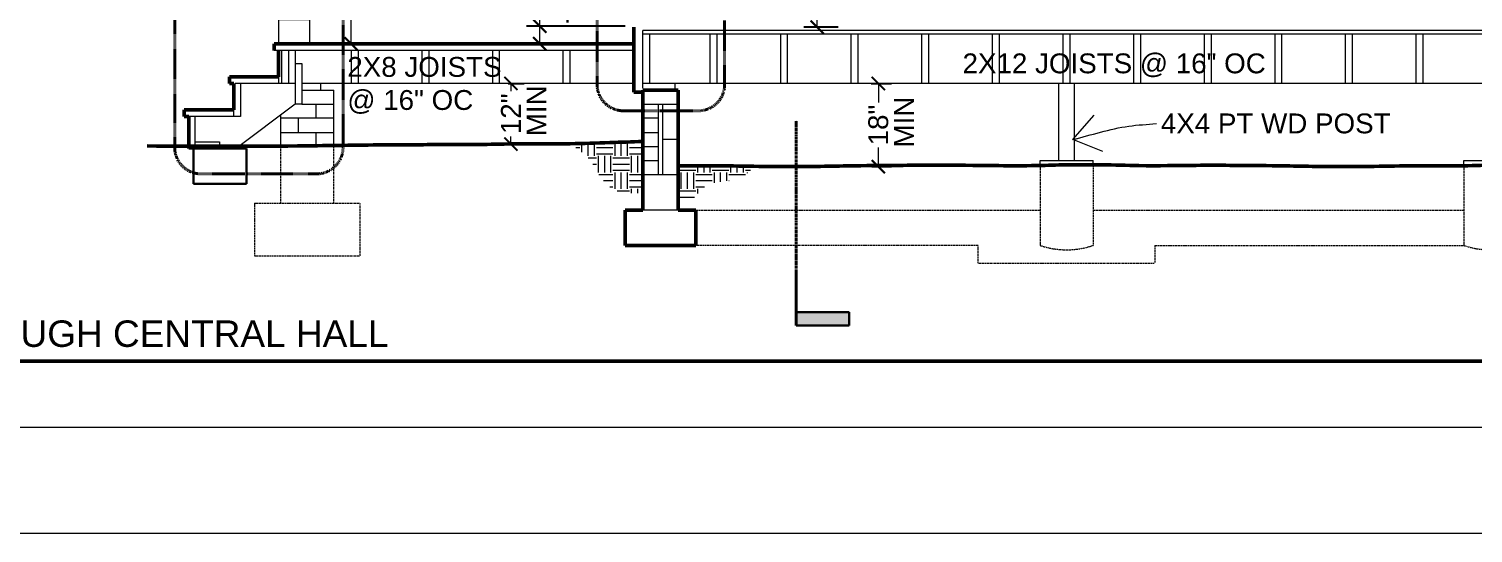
# Model space of a CAD drawing. Header units: inches. Extents: x -4969 to 16721, y 2489 to 24693.
# Drawn here: x 10247.6 to 10574.8, y 4790.5 to 4904.8 of the extents above; entities that cross this region are included whole.
import ezdxf

# ---------------------------------------------------------------- set-up
doc = ezdxf.new("R2010")
doc.units = ezdxf.units.IN
doc.header["$MEASUREMENT"] = 0
doc.linetypes.add('CENTER', pattern=[2, 1.25, -0.25, 0.25, -0.25])
doc.linetypes.add('DASHED2', pattern=[0.375, 0.25, -0.125])
doc.layers.get('0').update_dxf_attribs({"lineweight": 5})
doc.layers.add('0-NPLT', color=1, linetype='Continuous', plot=False)
for name, color, linetype, lineweight in [('1', 1, 'Continuous', 9), ('2', 6, 'Continuous', 20), ('3', 3, 'Continuous', 30), ('5', 4, 'Continuous', 50), ('A-DIMSx', 7, 'Continuous', 9), ('A-LINK', 7, 'Continuous', 40), ('A-TEXTx', 7, 'Continuous', 20)]:
    doc.layers.add(name, color=color, linetype=linetype, lineweight=lineweight)
doc.styles.get("Standard").update_dxf_attribs({"font": 'Arial.ttf'})
doc.dimstyles.get("Standard").update_dxf_attribs({"dimtxt": 3, "dimasz": 2, "dimexe": 0.03125, "dimexo": 0.0625, "dimgap": 0.03125, "dimtad": 0, "dimtoh": 1, "dimdec": 4, "dimlfac": 0.99985, "dimzin": 0, "dimdsep": 46, "dimlunit": 4, "dimtxsty": 'Standard', "dimblk": 'ARCHTICK', "dimblk1": 'ARCHTICK', "dimblk2": 'ARCHTICK', "dimcen": 0.09, "dimclrt": 256, "dimadec": 0, "dimazin": 0, "dimtfac": 1, "dimtdec": 4, "dimtofl": 0, "dimtmove": 0, "dimatfit": 3, "dimfxl": 1, "dimtolj": 1, "dimtzin": 0, "dimarcsym": 0})
pattern_1 = [(0, (6798.7133, 534), (3.75, 3.75), [3.75, -3.75]), (0, (6798.7133, 535.4062), (3.75, 3.75), [3.75, -3.75]), (0, (6798.7133, 536.8125), (3.75, 3.75), [3.75, -3.75]), (90, (6799.182, 537.2812), (-3.75, 3.75), [3.75, -3.75]), (90, (6800.5883, 537.2812), (-3.75, 3.75), [3.75, -3.75]), (90, (6801.9945, 537.2812), (-3.75, 3.75), [3.75, -3.75])]

# ---------------------------------------------------------------- blocks, each defined once
blk = doc.blocks.new('Section Tail 1a')
at = {"layer": 'A-LINK', "lineweight": 5, "ltscale": 0.1}
blk.add_hatch(color=152, dxfattribs=at).paths.add_polyline_path([(5.4248, 3.0938), (5.4248, 3.1563), (5.1748, 3.1563), (5.1748, 3.0938)])
at = {"layer": 'A-LINK', "color": 152, "linetype": 'Continuous', "lineweight": 30, "ltscale": 0.1}
for p, q in [((5.4248, 3.1563), (5.1748, 3.1563)), ((5.1748, 3.0938), (5.1748, 3.1563)), ((5.4248, 3.0938), (5.1748, 3.0938))]:
    blk.add_line(p, q, dxfattribs=at)
at = {"layer": 'A-LINK', "color": 152, "linetype": 'Continuous', "ltscale": 0.1}
blk.add_line((5.4248, 2.9063), (5.4248, 3.1563), dxfattribs=at)
blk = doc.blocks.new('_ArchTick')
at = {"color": 0, "linetype": 'ByBlock', "lineweight": 0, "const_width": 0.15}
blk.add_lwpolyline([(-0.5, -0.5), (0.5, 0.5)], dxfattribs=at)
blk = doc.blocks.new('*D180')
at = {"layer": 'A-DIMSx', "color": 0, "lineweight": -2, "ltscale": 0.1, "transparency": 16777216}
for p, q in [((10311.96, 5009.43), (10323.64, 5009.43)), ((10320.01, 4901.43), (10323.64, 4901.43))]:
    blk.add_line(p, q, dxfattribs=at)
at = {"layer": 'A-DIMSx', "color": 0, "lineweight": 5, "ltscale": 0.1, "transparency": 16777216}
for p, q in [((10320.64, 5009.43), (10320.64, 4958.5)), ((10320.64, 4901.43), (10320.64, 4952.36))]:
    blk.add_line(p, q, dxfattribs=at)
at = {"layer": 'Defpoints', "color": 0, "ltscale": 0.1, "transparency": 16777216}
for p in [(10309.96, 5009.43), (10320.64, 5009.43), (10318.01, 4901.43)]:
    blk.add_point(p, dxfattribs=at)
at = {"layer": 'A-DIMSx', "color": 0, "lineweight": 5, "ltscale": 0.1, "transparency": 16777216, "xscale": 3, "yscale": 3, "zscale": 3}
for p, rotation in [((10320.64, 5009.43), 90), ((10320.64, 4901.43), 270)]:
    blk.add_blockref('_ArchTick', p, dxfattribs=dict(at, rotation=rotation))
at = {"layer": 'A-DIMSx', "ltscale": 0.1, "transparency": 16777216, "insert": (10320.64, 4955.43), "char_height": 4.5, "attachment_point": 5, "rotation": 90}
blk.add_mtext("\\A1;9'", dxfattribs=at)
blk = doc.blocks.new('*D183')
at = {"layer": 'A-DIMSx', "color": 0, "lineweight": -2, "ltscale": 0.1, "transparency": 16777216}
for p, q in [((10427.87, 4985.18), (10423.23, 4985.18)), ((10430.96, 4905.18), (10423.23, 4905.18))]:
    blk.add_line(p, q, dxfattribs=at)
at = {"layer": 'A-DIMSx', "color": 0, "lineweight": 5, "ltscale": 0.1, "transparency": 16777216}
for p, q in [((10426.23, 4985.18), (10426.23, 4949.99)), ((10426.23, 4905.18), (10426.23, 4936))]:
    blk.add_line(p, q, dxfattribs=at)
at = {"layer": 'Defpoints', "color": 0, "ltscale": 0.1, "transparency": 16777216}
for p in [(10426.23, 4985.18), (10429.87, 4985.18), (10432.96, 4905.18)]:
    blk.add_point(p, dxfattribs=at)
at = {"layer": 'A-DIMSx', "color": 0, "lineweight": 5, "ltscale": 0.1, "transparency": 16777216, "xscale": 3, "yscale": 3, "zscale": 3}
for p, rotation in [((10426.23, 4985.18), 90), ((10426.23, 4905.18), 270)]:
    blk.add_blockref('_ArchTick', p, dxfattribs=dict(at, rotation=rotation))
at = {"layer": 'A-DIMSx', "ltscale": 0.1, "transparency": 16777216, "insert": (10426.23, 4943), "char_height": 4.5, "attachment_point": 5, "rotation": 90}
blk.add_mtext('\\A1;6\'-8"', dxfattribs=at)
blk = doc.blocks.new('CROWN small azek')
at = {"layer": '2', "linetype": 'Continuous'}
for p, q in [((3477.23, 4469.99), (3477.47, 4469.99)), ((3477.84, 4470.49), (3477.84, 4470.75)), ((3478.77, 4471.7), (3478.77, 4472.27))]:
    blk.add_line(p, q, dxfattribs=at)
for points, knots in [([(3477.47, 4469.99), (3477.48, 4470.04), (3477.49, 4470.12), (3477.53, 4470.21), (3477.57, 4470.28), (3477.63, 4470.36), (3477.71, 4470.42), (3477.78, 4470.46), (3477.84, 4470.49)], [0.002479, 0.002479, 0.002479, 0.002479, 0.1892867, 0.3469333, 0.4813355, 0.6000559, 0.7825047, 0.9879342, 0.9879342, 0.9879342, 0.9879342]), ([(3477.84, 4470.75), (3477.91, 4470.76), (3477.98, 4470.77), (3478.08, 4470.81), (3478.16, 4470.9), (3478.2, 4471), (3478.24, 4471.11), (3478.28, 4471.22), (3478.31, 4471.33), (3478.36, 4471.43), (3478.4, 4471.54), (3478.47, 4471.62), (3478.55, 4471.67), (3478.65, 4471.7), (3478.71, 4471.7), (3478.77, 4471.7)], [0.0155755, 0.0155755, 0.0155755, 0.0155755, 0.0913028, 0.1674337, 0.240804, 0.3221473, 0.4016041, 0.479934, 0.5587836, 0.63986, 0.7243935, 0.7885425, 0.8553172, 0.923465, 0.9867831, 0.9867831, 0.9867831, 0.9867831])]:
    blk.add_open_spline(points, degree=3, knots=knots, dxfattribs=at)
blk = doc.blocks.new('Column 01')
at = {"layer": '1', "ltscale": 0.25}
for p, q in [((4502.26, 4335.99), (4493.68, 4335.99)), ((4500.72, 4333.71), (4495.22, 4333.71)), ((4500.72, 4327.99), (4495.22, 4327.99)), ((4500.72, 4326.99), (4495.22, 4326.99)), ((4496.22, 4322.99), (4496.22, 4241.96)), ((4499.72, 4322.99), (4499.72, 4241.96)), ((4496.22, 4241.96), (4495.22, 4240.96)), ((4499.72, 4241.96), (4500.72, 4240.96)), ((4494.47, 4234.46), (4501.47, 4234.46)), ((4495.22, 4235.46), (4500.72, 4235.46))]:
    blk.add_line(p, q, dxfattribs=at)
at = {"layer": '1', "lineweight": 5, "ltscale": 0.25}
for p, q in [((4496.22, 4322.99), (4495.22, 4323.99)), ((4500.72, 4323.99), (4499.72, 4322.99))]:
    blk.add_line(p, q, dxfattribs=at)
at = {"layer": '2'}
for p, q in [((4495.22, 4333.71), (4495.22, 4327.99)), ((4500.72, 4333.71), (4500.72, 4327.99)), ((4495.22, 4326.99), (4495.22, 4235.46)), ((4500.72, 4326.99), (4500.72, 4235.46)), ((4494.47, 4234.46), (4495.22, 4235.46)), ((4494.47, 4234.46), (4494.47, 4228.96)), ((4500.72, 4235.46), (4501.47, 4234.46)), ((4501.47, 4234.46), (4501.47, 4228.96))]:
    blk.add_line(p, q, dxfattribs=at)
at = {"layer": '2', "ltscale": 0.25}
for p, q in [((4495.22, 4327.99), (4494.47, 4327.99)), ((4494.97, 4326.99), (4495.22, 4326.99)), ((4500.72, 4327.99), (4501.47, 4327.99)), ((4500.97, 4326.99), (4500.72, 4326.99))]:
    blk.add_line(p, q, dxfattribs=at)
for centre, start, end in [((4495.08, 4327.98), 179.1702, 233.9599), ((4494.36, 4327), 359.1702, 53.9599), ((4501.58, 4327), 126.0401, 180.8298), ((4500.86, 4327.98), 306.0401, 0.8298)]:
    blk.add_arc(centre, 0.607, start, end, dxfattribs=at)
at = {"layer": '3', "ltscale": 0.25, "xscale": -1}
blk.add_blockref('CROWN small azek', (7972.45, -136.28), dxfattribs=at)
at = {"layer": '3', "ltscale": 0.25}
blk.add_blockref('CROWN small azek', (1023.49, -136.28), dxfattribs=at)
blk = doc.blocks.new('*D249')
at = {"layer": 'A-DIMSx', "color": 0, "lineweight": -2, "ltscale": 0.1, "transparency": 16777216}
for p, q in [((10438.49, 4892.43), (10443.09, 4892.43)), ((10438.62, 4873.58), (10443.09, 4873.58))]:
    blk.add_line(p, q, dxfattribs=at)
at = {"layer": 'A-DIMSx', "color": 0, "lineweight": 5, "ltscale": 0.1, "transparency": 16777216}
for p, q in [((10440.09, 4892.43), (10440.09, 4888.13)), ((10440.09, 4873.58), (10440.09, 4877.89))]:
    blk.add_line(p, q, dxfattribs=at)
at = {"layer": 'Defpoints', "color": 0, "ltscale": 0.1, "transparency": 16777216}
for p in [(10436.49, 4892.43), (10436.62, 4873.58), (10440.09, 4873.58)]:
    blk.add_point(p, dxfattribs=at)
at = {"layer": 'A-DIMSx', "color": 0, "lineweight": 5, "ltscale": 0.1, "transparency": 16777216, "xscale": 3, "yscale": 3, "zscale": 3}
for p, rotation in [((10440.09, 4892.43), 90), ((10440.09, 4873.58), 270)]:
    blk.add_blockref('_ArchTick', p, dxfattribs=dict(at, rotation=rotation))
at = {"layer": 'A-DIMSx', "ltscale": 0.1, "transparency": 16777216, "insert": (10440.09, 4883.01), "char_height": 4.5, "attachment_point": 5, "rotation": 90}
blk.add_mtext('\\A1;18"', dxfattribs=at)
blk = doc.blocks.new('*D250')
at = {"layer": 'A-DIMSx', "color": 0, "lineweight": -2, "ltscale": 0.1, "transparency": 16777216}
for p, q in [((10356.21, 4892.43), (10359.84, 4892.43)), ((10356.49, 4878.69), (10359.84, 4878.69))]:
    blk.add_line(p, q, dxfattribs=at)
at = {"layer": 'A-DIMSx', "color": 0, "lineweight": 5, "ltscale": 0.1, "transparency": 16777216}
for p, q in [((10356.84, 4892.43), (10356.84, 4890.69)), ((10356.84, 4878.69), (10356.84, 4880.44))]:
    blk.add_line(p, q, dxfattribs=at)
at = {"layer": 'Defpoints', "color": 0, "ltscale": 0.1, "transparency": 16777216}
for p in [(10354.21, 4892.43), (10354.49, 4878.69), (10356.84, 4878.69)]:
    blk.add_point(p, dxfattribs=at)
at = {"layer": 'A-DIMSx', "color": 0, "lineweight": 5, "ltscale": 0.1, "transparency": 16777216, "xscale": 3, "yscale": 3, "zscale": 3}
for p, rotation in [((10356.84, 4892.43), 90), ((10356.84, 4878.69), 270)]:
    blk.add_blockref('_ArchTick', p, dxfattribs=dict(at, rotation=rotation))
at = {"layer": 'A-DIMSx', "ltscale": 0.1, "transparency": 16777216, "insert": (10356.84, 4885.56), "char_height": 4.5, "attachment_point": 5, "rotation": 90}
blk.add_mtext('\\A1;12"', dxfattribs=at)
blk = doc.blocks.new('*D252')
at = {"layer": 'A-DIMSx', "color": 0, "lineweight": 5, "ltscale": 0.1, "transparency": 16777216}
for p, q in [((10363.38, 4905.43), (10363.38, 4908.43)), ((10363.38, 4908.43), (10366.38, 4908.43)), ((10363.38, 4901.43), (10363.38, 4905.43))]:
    blk.add_line(p, q, dxfattribs=at)
at = {"layer": 'A-DIMSx', "color": 0, "lineweight": -2, "ltscale": 0.1, "transparency": 16777216}
for p, q in [((10382.71, 4905.43), (10360.38, 4905.43)), ((10382.46, 4901.43), (10360.38, 4901.43))]:
    blk.add_line(p, q, dxfattribs=at)
at = {"layer": 'Defpoints', "color": 0, "ltscale": 0.1, "transparency": 16777216}
for p in [(10384.71, 4905.43), (10363.38, 4901.43), (10384.46, 4901.43)]:
    blk.add_point(p, dxfattribs=at)
at = {"layer": 'A-DIMSx', "color": 0, "lineweight": 5, "ltscale": 0.1, "transparency": 16777216, "xscale": 3, "yscale": 3, "zscale": 3}
for p, rotation in [((10363.38, 4905.43), 90), ((10363.38, 4901.43), 270)]:
    blk.add_blockref('_ArchTick', p, dxfattribs=dict(at, rotation=rotation))
at = {"layer": 'A-DIMSx', "ltscale": 0.1, "transparency": 16777216, "insert": (10370.06, 4908.43), "char_height": 4.5, "attachment_point": 5}
blk.add_mtext('\\A1;4"', dxfattribs=at)
blk = doc.blocks.new('BORDER 11X17')
at = {"layer": '0-NPLT', "lineweight": 9, "ltscale": 0.1}
blk.add_lwpolyline([(29864.74, -10461.77), (29048.74, -10461.77), (29048.74, -10989.77), (29864.74, -10989.77), (29864.74, -10461.77)], dxfattribs=at)
blk.add_lwpolyline([(29792.74, -10473.77), (29078.74, -10473.77), (29078.74, -10977.77), (29792.74, -10977.77)], close=True, dxfattribs=at)

msp = doc.modelspace()

# ---------------------------------------------------------------- hatches: boundary and pattern name
at = {"layer": '1', "ltscale": 0.25}
h = msp.add_hatch(dxfattribs=at)
h.set_pattern_fill('EARTH', color=256, scale=15, style=0)
h.set_pattern_definition(pattern_1)
edge = h.paths.add_edge_path()
edge.add_line((10386.7133337, 4867.6533881), (10386.7133337, 4879.2958354))
edge.add_spline(control_points=[(10386.7133337, 4879.2958354), (10384.229285, 4879.2046815), (10378.7416477, 4879.0033088), (10373.1891802, 4878.8168524), (10370.1207401, 4878.7835789), (10370.0576406, 4878.7829232)], knot_values=[0, 0, 0, 0, 7.4573924002, 16.4745021806, 16.6638223602, 16.6638223602, 16.6638223602, 16.6638223602], degree=3, periodic=0)
edge.add_spline(control_points=[(10370.0576408, 4878.7829239), (10371.8417487, 4877.7846202), (10375.0246563, 4875.6262771), (10377.0212431, 4870.7577423), (10381.1793737, 4867.2797374), (10384.6044064, 4867.5109942), (10386.7133337, 4867.6533881)], knot_values=[-21.3338834232, -21.3338834232, -21.3338834232, -21.3338834232, -15.3758070834, -9.8386028234, -6.0580143811, 0, 0, 0, 0], degree=3, periodic=0)
h = msp.add_hatch(dxfattribs=at)
h.set_pattern_fill('EARTH', color=256, scale=15, style=0)
h.set_pattern_definition(pattern_1)
edge = h.paths.add_edge_path()
edge.add_spline(control_points=[(10394.7133337, 4865.3617046), (10395.8395461, 4865.4086564), (10398.211407, 4865.7173639), (10401.0736606, 4870.8377702), (10407.9244523, 4869.6288466), (10410.993119, 4872.525879), (10411.9199803, 4873.6527651)], knot_values=[0.9278892518, 0.9278892518, 0.9278892518, 0.9278892518, 4.1195315284, 7.9615525031, 16.473444755, 20.7152559131, 20.7152559131, 20.7152559131, 20.7152559131], degree=3, periodic=0)
edge.add_spline(control_points=[(10411.9199802, 4873.6527648), (10408.8511694, 4873.7002222), (10403.1157208, 4873.8028073), (10397.3800186, 4873.7839934), (10394.7133337, 4873.7752463)], knot_values=[69.0483932346, 69.0483932346, 69.0483932346, 69.0483932346, 78.2553819578, 86.2553819578, 86.2553819578, 86.2553819578, 86.2553819578], degree=3, periodic=0)
edge.add_line((10394.7133337, 4873.7752463), (10394.7133337, 4865.3617048))

# ---------------------------------------------------------------- linework, layer by layer
at = {"layer": '1'}
for p, q in [((10578.7133337, 4904.4343083), (10386.7133337, 4904.4343083)), ((10386.7133337, 4891.3740138), (10386.7133337, 4904.4343083)), ((10386.7133337, 4903.6843083), (10578.7133337, 4903.6843083)), ((10388.2133337, 4903.6843083), (10388.2133337, 4892.4343083)), ((10401.9633337, 4892.4343083), (10401.9633337, 4903.6843083)), ((10403.4633337, 4903.6843083), (10403.4633337, 4892.4343083)), ((10417.9633337, 4892.4343083), (10417.9633337, 4903.6843083)), ((10419.4633337, 4903.6843083), (10419.4633337, 4892.4343083)), ((10433.9633337, 4892.4343083), (10433.9633337, 4903.6843083)), ((10435.4633337, 4903.6843083), (10435.4633337, 4892.4343083)), ((10449.9633337, 4892.4343083), (10449.9633337, 4903.6843083)), ((10451.4633337, 4903.6843083), (10451.4633337, 4892.4343083)), ((10465.9633337, 4892.4343083), (10465.9633337, 4903.6843083)), ((10467.4633337, 4903.6843083), (10467.4633337, 4892.4343083)), ((10481.9633337, 4892.4343083), (10481.9633337, 4903.6843083)), ((10483.4633337, 4903.6843083), (10483.4633337, 4892.4343083)), ((10497.9633337, 4892.4343083), (10497.9633337, 4903.6843083)), ((10499.4633337, 4903.6843083), (10499.4633337, 4892.4343083)), ((10513.9633337, 4892.4343083), (10513.9633337, 4903.6843083)), ((10515.4633337, 4903.6843083), (10515.4633337, 4892.4343083)), ((10529.9633337, 4892.4343083), (10529.9633337, 4903.6843083)), ((10531.4633337, 4903.6843083), (10531.4633337, 4892.4343083)), ((10545.9633337, 4892.4343083), (10545.9633337, 4903.6843083)), ((10547.4633337, 4903.6843083), (10547.4633337, 4892.4343083)), ((10561.9633337, 4892.4343083), (10561.9633337, 4903.6843083)), ((10563.4633337, 4903.6843083), (10563.4633337, 4892.4343083)), ((10384.7133337, 4892.4343083), (10309.4633337, 4892.4343083)), ((10313.7133337, 4892.4343083), (10313.7133337, 4890.9343083)), ((10580.4633337, 4892.4343083), (10386.7133337, 4892.4343083)), ((10393.9633337, 4892.4343083), (10393.9633337, 4890.9343083)), ((10480.9633337, 4874.9743246), (10480.9633337, 4892.4343083)), ((10484.4633337, 4892.4343083), (10484.4633337, 4874.9743246)), ((10309.4633337, 4890.9343083), (10316.7133337, 4890.9343083)), ((10309.4633337, 4887.7343083), (10316.7133337, 4887.7343083)), ((10312.7133337, 4884.5343083), (10312.7133337, 4887.7343083)), ((10316.7133337, 4884.5343083), (10304.7133337, 4884.5343083)), ((10308.7133337, 4881.3343083), (10308.7133337, 4884.5343083)), ((10304.7133337, 4881.3343083), (10316.7133337, 4881.3343083)), ((10312.7133337, 4878.1343083), (10312.7133337, 4881.3343083)), ((10476.7305916, 4874.9743246), (10488.7305916, 4874.9743246)), ((10476.7305916, 4874.169294), (10476.7305916, 4874.9743246)), ((10488.7305916, 4874.0110349), (10488.7305916, 4874.9743246)), ((10572.7305916, 4874.9743246), (10584.7305916, 4874.9743246)), ((10572.7305916, 4874.169294), (10572.7305916, 4874.9743246))]:
    msp.add_line(p, q, dxfattribs=at)
at = {"layer": '1', "ltscale": 0.1}
for p, q in [((10316.7133337, 4878.3716904), (10316.7133337, 4890.9343083)), ((10304.7133337, 4878.2357739), (10304.7133337, 4885.2968083))]:
    msp.add_line(p, q, dxfattribs=at)
at = {"layer": '1', "linetype": 'DASHED2', "ltscale": 0.25}
for p, q in [((10304.7133337, 4865.3343083), (10304.7133337, 4878.2357739)), ((10316.7133337, 4865.3343083), (10316.7133337, 4878.3716904)), ((10476.7305916, 4874.169294), (10476.7305916, 4855.7164542)), ((10488.7305916, 4874.0110349), (10488.7305916, 4855.7164542)), ((10572.7305916, 4874.169294), (10572.7305916, 4855.7164542)), ((10298.7133337, 4865.3343083), (10298.7133337, 4853.3343083)), ((10298.7133337, 4865.3343083), (10304.7133337, 4865.3343083)), ((10304.7133337, 4865.3343083), (10316.7133337, 4865.3343083)), ((10316.7133337, 4865.3343083), (10322.7133337, 4865.3343083)), ((10322.7133337, 4853.3343083), (10322.7133337, 4865.3343083)), ((10398.7133337, 4863.7343083), (10476.7305916, 4863.7343083)), ((10488.7305916, 4863.7343083), (10572.7305916, 4863.7343083)), ((10298.7133337, 4853.3343083), (10322.7133337, 4853.3343083)), ((10462.7133337, 4855.7343083), (10398.7133337, 4855.7343083)), ((10462.7133337, 4851.7343083), (10462.7133337, 4855.7343083)), ((10502.7133337, 4855.7343083), (10502.7133337, 4851.7343083)), ((10502.7133337, 4855.7343083), (10572.7305916, 4855.7343083)), ((10462.7133337, 4851.7343083), (10502.7133337, 4851.7343083))]:
    msp.add_line(p, q, dxfattribs=at)
for centre in [(10482.7305916, 4873.3812259), (10578.7305916, 4873.3812259)]:
    msp.add_arc(centre, 18.6559417, 251.239478143, 288.760521857, dxfattribs=at)
at = {"layer": '2'}
for p, q in [((10384.7133337, 4899.9343083), (10303.2133346, 4899.9343083)), ((10304.9633337, 4892.4343083), (10304.9633337, 4899.9343083)), ((10306.4633337, 4899.9343083), (10306.4633337, 4892.4343083)), ((10307.9633337, 4899.9343083), (10307.9633337, 4887.7343083)), ((10320.7133337, 4892.4343083), (10320.7133337, 4899.9343083)), ((10322.2133337, 4899.9343083), (10322.2133337, 4892.4343083)), ((10336.7133337, 4892.4343083), (10336.7133337, 4899.9343083)), ((10338.2133337, 4899.9343083), (10338.2133337, 4892.4343083)), ((10352.7133337, 4892.4343083), (10352.7133337, 4899.9343083)), ((10354.2133337, 4899.9343083), (10354.2133337, 4892.4343083)), ((10368.7133337, 4892.4343083), (10368.7133337, 4899.9343083)), ((10370.2133337, 4899.9343083), (10370.2133337, 4892.4343083)), ((10307.9633337, 4896.9843083), (10309.4633337, 4896.9843083)), ((10309.4633337, 4896.9843083), (10309.4633337, 4887.7343083)), ((10307.9633337, 4892.4343083), (10294.3530869, 4892.4343083)), ((10295.5883337, 4892.4343083), (10295.5883337, 4884.9343083)), ((10304.2133337, 4893.9343083), (10304.2133337, 4892.4343083)), ((10322.2133337, 4892.4343083), (10320.7133337, 4892.4343083)), ((10338.2133337, 4892.4343083), (10336.7133337, 4892.4343083)), ((10354.2133337, 4892.4343083), (10352.7133337, 4892.4343083)), ((10370.2133337, 4892.4343083), (10368.7133337, 4892.4343083)), ((10294.0883337, 4884.9343083), (10294.0883337, 4886.4343083)), ((10307.9633337, 4887.7343083), (10294.5633337, 4877.6843083)), ((10309.4633337, 4887.7343083), (10307.9633337, 4887.7343083)), ((10386.7133337, 4887.7343083), (10394.7133337, 4887.7343083)), ((10390.2133337, 4887.7343083), (10390.2133337, 4871.7343083)), ((10391.2133337, 4887.7343083), (10391.2133337, 4871.7343083)), ((10295.5883337, 4884.9343083), (10283.9444521, 4884.9343083)), ((10285.3383337, 4877.6843083), (10285.3383337, 4884.9343083)), ((10390.2133337, 4884.5343083), (10386.7133337, 4884.5343083)), ((10285.3383337, 4879.1843083), (10290.8383337, 4879.1843083)), ((10290.8383337, 4879.1843083), (10290.8383337, 4877.6843083)), ((10386.7133337, 4881.3343083), (10390.2133337, 4881.3343083)), ((10394.7133337, 4879.7343083), (10391.2133337, 4879.7343083)), ((10386.7133337, 4878.1343083), (10390.2133337, 4878.1343083)), ((10386.7133337, 4874.9343083), (10390.2133337, 4874.9343083)), ((10394.7133337, 4871.7343083), (10386.7133337, 4871.7343083))]:
    msp.add_line(p, q, dxfattribs=at)
at = {"layer": '2', "ltscale": 0.25}
msp.add_line((10394.7133337, 4863.7343083), (10386.7133337, 4863.7343083), dxfattribs=at)
at = {"layer": '3'}
for p, q in [((10452.5504725, 4904.4355731), (10452.5504725, 4904.4343083)), ((10285.3383337, 4877.6843083), (10283.8383337, 4877.6843083)), ((10284.9633337, 4869.6843083), (10284.9633337, 4877.6843083)), ((10284.9633337, 4877.6843083), (10296.9633337, 4877.6843083)), ((10296.9633337, 4877.6843083), (10296.9633337, 4869.6843083)), ((10296.9633337, 4869.6843083), (10284.9633337, 4869.6843083))]:
    msp.add_line(p, q, dxfattribs=at)
at = {"layer": '5'}
for p, q in [((10384.7133337, 4905.1843083), (10384.7133337, 4890.4343083)), ((10303.2133346, 4899.9343083), (10303.2133346, 4901.4343083)), ((10303.2133346, 4901.4343083), (10384.4633358, 4901.4343083)), ((10304.2133337, 4893.9343083), (10304.2133345, 4899.9343083)), ((10293.0883337, 4892.4343083), (10293.0883337, 4893.9343083)), ((10293.0883337, 4893.9343083), (10304.2133337, 4893.9343083)), ((10294.0883337, 4892.4343083), (10293.0883337, 4892.4343083)), ((10294.0883337, 4886.4343083), (10294.0883337, 4892.4343083)), ((10386.7133337, 4890.4343083), (10384.7133337, 4890.4343083)), ((10394.7133337, 4890.9343083), (10386.7133337, 4890.9343083)), ((10386.7133337, 4863.7343083), (10386.7133337, 4890.9343083)), ((10394.7133337, 4890.9343083), (10394.7133337, 4863.7343083)), ((10282.8383337, 4884.9343083), (10282.8383337, 4886.4343083)), ((10282.8383337, 4886.4343083), (10294.0883337, 4886.4343083)), ((10282.8383337, 4886.4343083), (10282.8383337, 4884.9343083)), ((10283.8383337, 4884.9343083), (10282.8383337, 4884.9343083)), ((10283.8383337, 4877.6843083), (10283.8383337, 4884.9343083)), ((10382.7133337, 4863.7343083), (10386.7133337, 4863.7343083)), ((10382.7133337, 4855.7343083), (10382.7133337, 4863.7343083)), ((10394.7133337, 4863.7343083), (10398.7133337, 4863.7343083)), ((10398.7133337, 4863.7343083), (10398.7133337, 4855.7343083)), ((10398.7133337, 4855.7343083), (10382.7133337, 4855.7343083))]:
    msp.add_line(p, q, dxfattribs=at)
at = {"layer": '5', "ltscale": 0.1}
msp.add_line((10118.1819787, 4829.5008975), (11219.8879715, 4829.5008975), dxfattribs=at)
at = {"layer": '5'}
for points, knots in [([(10386.7133337, 4879.2958354), (10384.229285, 4879.2046815), (10378.7416477, 4879.0033088), (10369.5608352, 4878.6950096), (10360.2786411, 4878.8438376), (10350.3528289, 4878.5770117), (10339.5553396, 4878.5704308), (10325.2345857, 4878.5234739), (10303.2159949, 4878.1222988), (10285.7556824, 4878.2103285), (10274.4012931, 4878.2675739)], [0, 0, 0, 0, 7.4573924002, 16.4745021806, 27.5530524733, 35.2986121506, 46.2594930158, 59.9439618927, 78.2611253105, 112.3231659207, 112.3231659207, 112.3231659207, 112.3231659207]), ([(10480.9633337, 4873.9578652), (10478.9002175, 4873.89588), (10474.0094854, 4873.7489405), (10464.8259273, 4873.8169532), (10455.126829, 4873.9469542), (10444.6017671, 4873.8595019), (10433.8049569, 4873.8059055), (10419.4857236, 4873.4248615), (10406.1523438, 4873.8127678), (10397.3800186, 4873.7839934), (10394.7133337, 4873.7752463)], [0, 0, 0, 0, 6.1916859855, 14.6777375737, 27.5472167303, 35.2917104398, 46.2528119159, 59.9385865439, 78.2553819578, 86.2553819578, 86.2553819578, 86.2553819578, 86.2553819578]), ([(10480.9633337, 4873.9578652), (10484.2103878, 4873.9981698), (10490.2700849, 4874.0733867), (10500.655954, 4873.6929984), (10510.3406663, 4873.9007208), (10520.8654326, 4873.8734969), (10531.6217271, 4873.8003744), (10545.9409369, 4873.4271336), (10559.2743242, 4873.8125245), (10568.0466489, 4873.7839367), (10570.7133337, 4873.7752463), (10571.385753, 4873.7730549), (10572.0581723, 4873.7708636), (10572.7305916, 4873.7686723)], [0, 0, 0, 0, 9.7404879217, 18.1778324207, 31.1687004758, 38.7914655991, 49.7525670752, 63.4383417032, 81.7551371171, 89.7551371171, 89.7551371171, 89.7551371171, 91.772381346, 91.772381346, 91.772381346, 91.772381346]), ([(10572.7305916, 4873.7686723), (10577.7867819, 4873.8898407), (10587.2227138, 4874.1159668), (10596.2634464, 4873.6754543), (10606.4082757, 4873.9037428), (10616.844477, 4873.8725602), (10627.6298916, 4873.8007393), (10641.937583, 4873.4269837), (10655.2746834, 4873.8125406), (10664.0467326, 4873.7839404), (10666.7133337, 4873.7752463), (10668.796667, 4873.8361193), (10670.8800003, 4873.8969923), (10672.9633337, 4873.9578652)], [0, 0, 0, 0, 9.7404879217, 18.1778324207, 31.1687004758, 38.7914655991, 49.7525670752, 63.4383417032, 81.7551371171, 89.7551371171, 89.7551371171, 89.7551371171, 91.772381346, 91.772381346, 91.772381346, 91.772381346])]:
    msp.add_open_spline(points, degree=3, knots=knots, dxfattribs=at)
at = {"layer": 'A-LINK', "color": 152, "linetype": 'CENTER', "ltscale": 0.15}
msp.add_line((10421.4784381, 4840.5699469), (10421.4784381, 4883.9878009), dxfattribs=at)
at = {"layer": 'A-LINK', "color": 152, "linetype": 'DASHED2', "ltscale": 0.5, "flags": 128}
for points in [[(10280.6634576, 4910.6716194), (10280.6634576, 4877.9262705, 0.4142135624), (10286.6634576, 4871.9262705), (10312.8100696, 4871.9262705, 0.4142135624), (10318.8100696, 4877.9262705), (10318.8100696, 4910.6716194, 0.4142135624), (10312.8100696, 4916.6716194), (10286.6634576, 4916.6716194, 0.4142135624)], [(10376.3737455, 4909.0501725), (10376.3737455, 4892.2423626, 0.4196998995), (10382.3737455, 4886.2423626), (10399.267285, 4886.2423626, 0.4199662483), (10405.267285, 4892.2423626), (10405.267285, 4909.0501725, 0.4142135624), (10399.267285, 4915.0501725), (10382.3737455, 4915.0501725, 0.4142135624)]]:
    msp.add_lwpolyline(points, format="xyb", close=True, dxfattribs=at)

# ---------------------------------------------------------------- block references
at = {"ltscale": 0.1, "xscale": 2, "yscale": 2, "zscale": 2}
msp.add_blockref('BORDER 11X17', (-48221.4783869, 26770.0450796), dxfattribs=at)
at = {"layer": '3', "ltscale": 0.25}
msp.add_blockref('Column 01', (5809.7437068, 672.4783898), dxfattribs=at)
at = {"layer": 'A-LINK', "color": 152, "ltscale": 0.1, "xscale": 48, "yscale": 48, "zscale": 48, "rotation": 180}
msp.add_blockref('Section Tail 1a', (10681.8697859, 4989.0700031), dxfattribs=at)

# ---------------------------------------------------------------- texts
at = {"ltscale": 0.1, "insert": (10123.2640167, 4832.6347461), "char_height": 6, "width": 229.920407864, "attachment_point": 7}
msp.add_mtext('{TRANSVERSE SECTION THROUGH CENTRAL HALL}', dxfattribs=at)
at = {"layer": 'A-DIMSx', "ltscale": 0.1, "char_height": 4.5, "width": 73.076179956, "attachment_point": 1, "rotation": 90}
for insert in [(10360.3931595, 4880.4819708), (10443.6462246, 4877.9272771)]:
    msp.add_mtext('{MIN}', dxfattribs=dict(at, insert=insert))
at = {"layer": 'A-TEXTx', "ltscale": 0.25, "insert": (10319.7782248, 4891.9862306), "char_height": 4.5, "width": 71.334786235, "attachment_point": 4}
msp.add_mtext('{2X8 JOISTS\\P@ 16" OC}', dxfattribs=at)
at = {"layer": 'A-TEXTx', "ltscale": 0.25, "char_height": 4.5, "attachment_point": 4}
for s, insert in [('{2X12 JOISTS @ 16" OC}', (10459.1618741, 4896.5373499)), ('{4X4 PT WD POST}', (10504.0941086, 4883.3434451))]:
    msp.add_mtext(s, dxfattribs=dict(at, insert=insert))

# ---------------------------------------------------------------- dimensions: what is measured, and where the dimension line sits
at = {"layer": 'A-DIMSx', "ltscale": 0.1}
dim = msp.add_linear_dim(base=(10320.6379608, 5009.4343083), p1=(10318.0066713, 4901.4343083), p2=(10309.9633337, 5009.4343083), angle=90, dimstyle='Standard', override={"dimtxt": 4.5, "dimasz": 3, "dimexe": 3, "dimexo": 2, "dimgap": 1, "dimlfac": -47.9928, "dimlwd": 5}, dxfattribs=at)
dim.commit()
dim.dimension.update_dxf_attribs({"geometry": '*D180', "text_midpoint": (10320.6379608, 4955.4343083)})
for base, p1, p2, picture, middle in [((10426.2267612, 4985.1843083), (10432.9633337, 4905.1843083), (10429.8686653, 4985.1843083), '*D183', (10426.2267612, 4942.9975399)), ((10363.3844765, 4901.4343083), (10384.7133337, 4905.4343083), (10384.4633358, 4901.4343083), '*D252', (10370.0611477, 4908.4343083))]:
    dim = msp.add_linear_dim(base=base, p1=p1, p2=p2, angle=90, dimstyle='Standard', override={"dimtxt": 4.5, "dimasz": 3, "dimexe": 3, "dimexo": 2, "dimgap": 1, "dimlfac": -47.9928, "dimlwd": 5}, dxfattribs=at)
    dim.commit()
    dim.dimension.update_dxf_attribs({"geometry": picture, "text_midpoint": middle, "dimtype": 160})
dim = msp.add_linear_dim(base=(10356.8364696, 4878.6915926), p1=(10354.2133337, 4892.4343083), p2=(10354.4901452, 4878.6915926), angle=90, text='12"', dimstyle='Standard', override={"dimtxt": 4.5, "dimasz": 3, "dimexe": 3, "dimexo": 2, "dimgap": 1, "dimlfac": -47.9928, "dimpost": 'M\\P<>', "dimlwd": 5}, dxfattribs=at)
dim.commit()
dim.dimension.update_dxf_attribs({"geometry": '*D250', "text_midpoint": (10356.8364696, 4885.5629505), "dimtype": 160})
dim = msp.add_linear_dim(base=(10440.0895346, 4873.5822053), p1=(10436.4877248, 4892.4343083), p2=(10436.6154964, 4873.5822053), angle=90, text='18"', dimstyle='Standard', override={"dimtxt": 4.5, "dimasz": 3, "dimexe": 3, "dimexo": 2, "dimgap": 1, "dimlfac": -47.9928, "dimpost": 'M\\P<>', "dimlwd": 5}, dxfattribs=at)
dim.commit()
dim.dimension.update_dxf_attribs({"geometry": '*D249', "text_midpoint": (10440.0895346, 4883.0082568)})

# ---------------------------------------------------------------- leaders
at = {"layer": 'A-TEXTx', "path_type": 1, "annotation_type": 0, "has_hookline": 1, "hookline_direction": 0, "text_width": 51.8420873}
msp.add_leader([(10484.1168851, 4879.7239082), (10496.8218557, 4882.7568217), (10503.0941086, 4883.3434451)], dimstyle='Standard', override={"dimasz": 6, "dimgap": 1, "dimldrblk": 'Open90', "dimlwd": -1}, dxfattribs=at)

doc.saveas('drawing.dxf')
